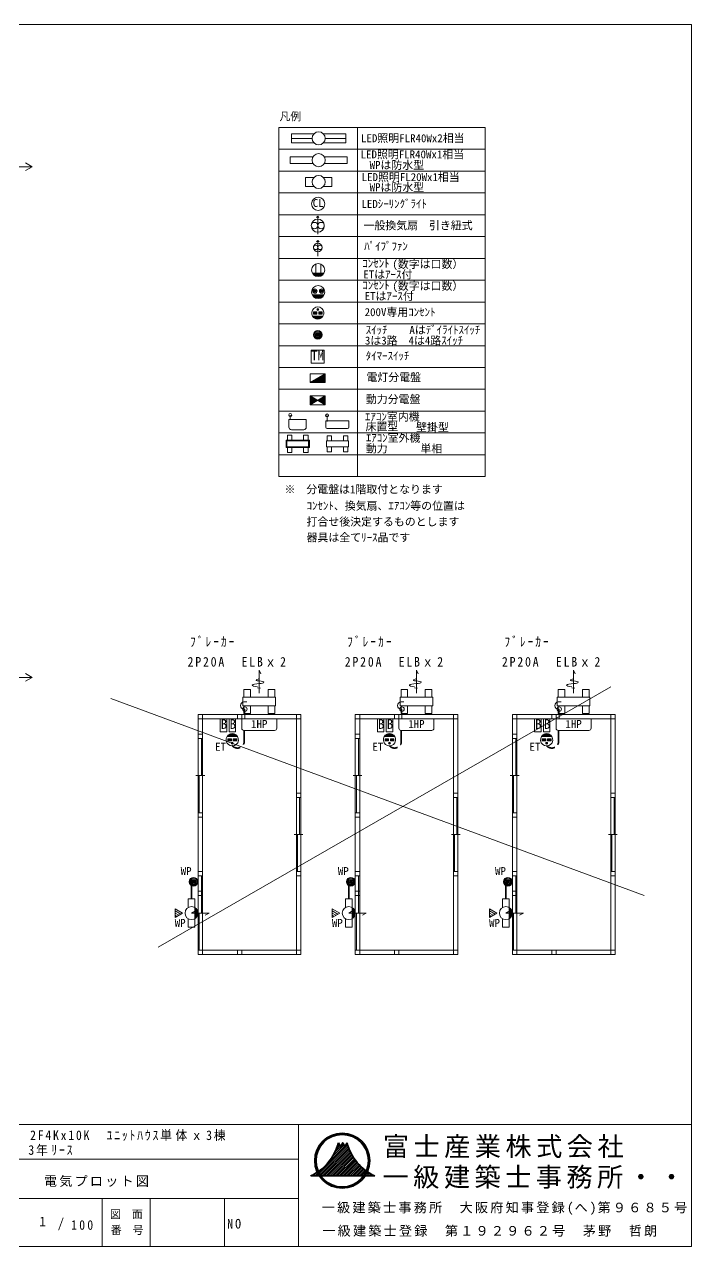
# Model space of a CAD drawing. Units: millimetres at full size, sheet at 1:100. Extents: x -20349 to 20251, y -13940 to 14060.
# Drawn here: x 4972 to 20251, y -13940 to 14060 of the extents above; entities that cross this region are included whole.
import ezdxf
from ezdxf.enums import TextEntityAlignment as Align

# ---------------------------------------------------------------- set-up
doc = ezdxf.new("R2010")
doc.units = ezdxf.units.MM
doc.header["$LTSCALE"] = 100
doc.linetypes.add('DASHED2', pattern=[3, 2, -1])
doc.linetypes.add('DASHED3', pattern=[4, 3, -1])
for name, color, linetype, lineweight in [('0-0', 6, 'Continuous', 35), ('2-0', 7, 'Continuous', 18), ('A-1', 2, 'Continuous', 9), ('A-2', 4, 'Continuous', 9), ('A-3', 3, 'Continuous', 18), ('A-4', 4, 'Continuous', 9), ('A-5', 7, 'Continuous', 18), ('A-6', 4, 'Continuous', 9), ('A-7', 6, 'Continuous', 35), ('F-0', 4, 'Continuous', 9)]:
    doc.layers.add(name, color=color, linetype=linetype, lineweight=lineweight)
doc.styles.add('ＭＳ ゴシック', font='')
doc.styles.get('ＭＳ ゴシック').set_extended_font_data('MS Gothic')

msp = doc.modelspace()

# ---------------------------------------------------------------- linework, layer by layer
at = {"layer": '0-0', "color": 5, "lineweight": 9}
for p, q in [((20251.2, -13940.2), (20251.2, 14059.8)), ((-20348.8, -11140.2), (20251.2, -11140.2)), ((-20348.8, -13940.2), (20251.2, -13940.2))]:
    msp.add_line(p, q, dxfattribs=at)
at = {"layer": '0-0', "color": 3, "lineweight": 18}
for p, q in [((11251.2, -13940.2), (11251.2, -11140.2)), ((-14548.8, -11940.2), (11251.2, -11940.2)), ((-14548.8, -12840.2), (11251.2, -12840.2)), ((6751.2, -12840.2), (6751.2, -13940.2)), ((7851.2, -12840.2), (7851.2, -13940.2)), ((9551.2, -12840.2), (9551.2, -13940.2))]:
    msp.add_line(p, q, dxfattribs=at)
at = {"layer": '0-0'}
for p, q in [((11669.2, -12321.4), (12377.7, -11612.9)), ((11711.6, -12321.4), (12388, -11645.1)), ((11754, -12321.4), (12399, -11676.5)), ((11796.4, -12321.4), (12410.8, -11707.2)), ((11838.8, -12321.4), (12423.3, -11737.1)), ((11925.4, -12022.8), (12308.7, -11639.6)), ((12034.3, -11871.5), (12293.1, -11612.6)), ((12084.3, -11779.1), (12277.6, -11585.8)), ((12117.5, -11703.4), (12198.7, -11622.3)), ((12141.5, -11637), (12183.2, -11595.4)), ((12159.4, -11576.7), (12167.6, -11568.5)), ((12331, -11617.2), (12368.3, -11579.9)), ((11881.2, -12321.4), (12436.4, -11766.4)), ((11923.6, -12321.4), (12450.3, -11794.9)), ((11966, -12321.4), (12464.8, -11822.8)), ((12008.4, -12321.4), (12480, -11850.1)), ((12050.8, -12321.4), (12495.7, -11876.8)), ((12093.2, -12321.4), (12512.1, -11902.9)), ((12135.6, -12321.4), (12529, -11928.3)), ((12178, -12321.4), (12546.6, -11953.2)), ((12220.4, -12321.4), (12564.7, -11977.5)), ((12262.8, -12321.4), (12583.4, -12001.2)), ((12305.2, -12321.4), (12602.7, -12024.4)), ((11542, -12321.4), (11552.8, -12310.5)), ((11584.4, -12321.4), (11645.3, -12260.5)), ((11626.8, -12321.4), (11796.6, -12151.7)), ((12347.6, -12321.4), (12622.6, -12047)), ((12390, -12321.4), (12642.9, -12069)), ((12432.4, -12321.4), (12663.9, -12090.5)), ((12474.8, -12321.4), (12685.4, -12111.4)), ((12517.2, -12321.4), (12707.5, -12131.7)), ((12559.6, -12321.4), (12730.1, -12151.5)), ((12602, -12321.4), (12753.3, -12170.8)), ((12644.4, -12321.4), (12777.1, -12189.5)), ((12686.8, -12321.4), (12801.4, -12207.6)), ((12729.2, -12321.4), (12826.3, -12225.1)), ((12771.6, -12321.4), (12851.8, -12242)), ((12814, -12321.4), (12877.9, -12258.3)), ((12856.4, -12321.4), (12904.6, -12274.1)), ((12898.8, -12321.4), (12931.9, -12289.2)), ((12941.2, -12321.4), (12959.9, -12303.6)), ((11529.2, -12321.4), (12997.2, -12321.4))]:
    msp.add_line(p, q, dxfattribs=at)
at = {"layer": '0-0', "color": 5, "lineweight": 9}
msp.add_lwpolyline([(-20348.8, -13940.2), (-20348.8, 14059.8), (20251.2, 14059.8)], dxfattribs=at)
at = {"layer": '0-0'}
msp.add_lwpolyline([(12163.2, -11561.2), (12213.2, -11647.7), (12263.2, -11561.2), (12313.2, -11647.7), (12363.2, -11561.2)], dxfattribs=at)
for radius in [630, 600]:
    msp.add_circle((12251.2, -11973.2), radius, dxfattribs=at)
for centre, start, end in [((11051.2, -11283.2), 294.494, 345.88301), ((13470.2, -11283.2), 194.12001, 245.50601)]:
    msp.add_arc(centre, 1142, start, end, dxfattribs=at)
at = {"layer": '2-0'}
for p, q in [((8950, -1750), (9050, -1750)), ((8950, -1850), (8950, -1750)), ((8950, -2200), (8950, -1839.9)), ((9850, -1750), (9050, -1750)), ((9050, -1750), (9050, -1850)), ((9050, -2200), (9050, -1839.9)), ((11200, -1750), (9950, -1750)), ((11200, -1850), (11200, -1750)), ((11200, -3550), (11200, -1850)), ((11300, -1850), (11200, -1850)), ((11240.7, -1750), (11243, -1750)), ((11300, -1850), (11300, -3550)), ((12550, -1750), (12650, -1750)), ((12550, -1850), (12550, -1750)), ((12550, -2200), (12550, -1839.9)), ((13450, -1750), (12650, -1750)), ((12650, -1750), (12650, -1850)), ((12650, -2200), (12650, -1839.9)), ((14800, -1750), (13550, -1750)), ((14800, -1850), (14800, -1750)), ((14800, -3550), (14800, -1850)), ((14900, -1850), (14800, -1850)), ((14840.7, -1750), (14843, -1750)), ((14900, -1850), (14900, -3550)), ((16150, -1750), (16250, -1750)), ((16150, -1850), (16150, -1750)), ((16150, -2200), (16150, -1839.9)), ((17050, -1750), (16250, -1750)), ((16250, -1750), (16250, -1850)), ((16250, -2200), (16250, -1839.9)), ((18400, -1750), (17150, -1750)), ((18400, -1850), (18400, -1750)), ((18400, -3550), (18400, -1850)), ((18500, -1850), (18400, -1850)), ((18440.7, -1750), (18443, -1750)), ((18500, -1850), (18500, -3550)), ((9050, -2200), (8950, -2200)), ((8950, -2200), (8950, -2300)), ((9050, -2300), (9050, -2200)), ((12650, -2200), (12550, -2200)), ((12550, -2200), (12550, -2300)), ((12650, -2300), (12650, -2200)), ((16250, -2200), (16150, -2200)), ((16150, -2200), (16150, -2300)), ((16250, -2300), (16250, -2200)), ((8950, -4000), (8950, -2300)), ((8950, -2300), (9050, -2300)), ((9050, -2300), (9050, -4000)), ((12550, -4000), (12550, -2300)), ((12550, -2300), (12650, -2300)), ((12650, -2300), (12650, -4000)), ((16150, -4000), (16150, -2300)), ((16150, -2300), (16250, -2300)), ((16250, -2300), (16250, -4000)), ((11300, -3550), (11200, -3550)), ((11200, -3550), (11200, -3650)), ((14900, -3550), (14800, -3550)), ((14800, -3550), (14800, -3650)), ((18500, -3550), (18400, -3550)), ((18400, -3550), (18400, -3650)), ((11200, -5350), (11200, -3650)), ((11240.7, -3650), (11243, -3650)), ((11300, -3650), (11300, -5350)), ((14800, -5350), (14800, -3650)), ((14840.7, -3650), (14843, -3650)), ((14900, -3650), (14900, -5350)), ((18400, -5350), (18400, -3650)), ((18440.7, -3650), (18443, -3650)), ((18500, -3650), (18500, -5350)), ((8950, -4000), (8950, -4080)), ((8950, -5800), (8950, -4100)), ((9050, -4080), (9050, -4000)), ((9050, -4100), (9050, -5800)), ((12550, -4000), (12550, -4080)), ((12550, -5800), (12550, -4100)), ((12650, -4080), (12650, -4000)), ((12650, -4100), (12650, -5800)), ((16150, -4000), (16150, -4080)), ((16150, -5800), (16150, -4100)), ((16250, -4080), (16250, -4000)), ((16250, -4100), (16250, -5800)), ((9025, -6300), (9025, -5450)), ((11200, -5350), (11200, -5430)), ((11200, -7150), (11200, -5450)), ((11300, -5430), (11300, -5350)), ((11300, -5450), (11300, -7150)), ((12625, -6300), (12625, -5450)), ((14800, -5350), (14800, -5430)), ((14800, -7150), (14800, -5450)), ((14900, -5430), (14900, -5350)), ((14900, -5450), (14900, -7150)), ((16225, -6300), (16225, -5450)), ((18400, -5350), (18400, -5430)), ((18400, -7150), (18400, -5450)), ((18500, -5430), (18500, -5350)), ((18500, -5450), (18500, -7150)), ((8950, -5900), (8950, -5800)), ((9050, -5800), (8950, -5800)), ((8950, -5800), (8950, -5900)), ((9050, -5900), (9050, -5800)), ((12550, -5900), (12550, -5800)), ((12650, -5800), (12550, -5800)), ((12550, -5800), (12550, -5900)), ((12650, -5900), (12650, -5800)), ((16150, -5900), (16150, -5800)), ((16250, -5800), (16150, -5800)), ((16150, -5800), (16150, -5900)), ((16250, -5900), (16250, -5800)), ((9050, -5900), (8950, -5900)), ((12650, -5900), (12550, -5900)), ((16250, -5900), (16150, -5900)), ((8975, -7150), (8975, -6300)), ((12575, -7150), (12575, -6300)), ((16175, -7150), (16175, -6300)), ((9050, -7150), (8950, -7150)), ((8950, -7150), (8950, -7250)), ((8950, -7250), (9050, -7250)), ((9850, -7150), (9050, -7150)), ((9050, -7250), (9050, -7150)), ((9850, -7250), (9050, -7250)), ((11200, -7250), (9950, -7250)), ((11300, -7150), (11200, -7150)), ((11200, -7150), (11200, -7250)), ((11240.7, -7250), (11243, -7250)), ((12650, -7150), (12550, -7150)), ((12550, -7150), (12550, -7250)), ((12550, -7250), (12650, -7250)), ((13450, -7150), (12650, -7150)), ((12650, -7250), (12650, -7150)), ((13450, -7250), (12650, -7250)), ((14800, -7250), (13550, -7250)), ((14900, -7150), (14800, -7150)), ((14800, -7150), (14800, -7250)), ((14840.7, -7250), (14843, -7250)), ((16250, -7150), (16150, -7150)), ((16150, -7150), (16150, -7250)), ((16150, -7250), (16250, -7250)), ((17050, -7150), (16250, -7150)), ((16250, -7250), (16250, -7150)), ((17050, -7250), (16250, -7250)), ((18400, -7250), (17150, -7250)), ((18500, -7150), (18400, -7150)), ((18400, -7150), (18400, -7250)), ((18440.7, -7250), (18443, -7250))]:
    msp.add_line(p, q, dxfattribs=at)
at = {"layer": '2-0', "color": 4, "lineweight": 9}
for p, q in [((9025, -3150), (9025, -2300)), ((12625, -3150), (12625, -2300)), ((16225, -3150), (16225, -2300)), ((8900, -3150), (9100, -3150)), ((8975, -4000), (8975, -3150)), ((12500, -3150), (12700, -3150)), ((12575, -4000), (12575, -3150)), ((16100, -3150), (16300, -3150)), ((16175, -4000), (16175, -3150)), ((11275, -4500), (11275, -3650)), ((14875, -4500), (14875, -3650)), ((18475, -4500), (18475, -3650)), ((11150, -4500), (11350, -4500)), ((11225, -5350), (11225, -4500)), ((14750, -4500), (14950, -4500)), ((14825, -5350), (14825, -4500)), ((18350, -4500), (18550, -4500)), ((18425, -5350), (18425, -4500)), ((8950, -7150), (8950, -5450)), ((9050, -7150), (9050, -5450)), ((12550, -7150), (12550, -5450)), ((12650, -7150), (12650, -5450)), ((16150, -7150), (16150, -5450)), ((16250, -7150), (16250, -5450)), ((8550.1, -6325), (8420.2, -6250)), ((8593.4, -6300), (8420.2, -6400)), ((8506.8, -6350), (8420.2, -6300)), ((8463.5, -6375), (8420.2, -6350)), ((8800, -6300), (8886.6, -6250)), ((8800, -6300), (9200, -6300)), ((9200, -6300), (9113.4, -6350)), ((12150.1, -6325), (12020.2, -6250)), ((12193.4, -6300), (12020.2, -6400)), ((12106.8, -6350), (12020.2, -6300)), ((12063.5, -6375), (12020.2, -6350)), ((12400, -6300), (12486.6, -6250)), ((12400, -6300), (12800, -6300)), ((12800, -6300), (12713.4, -6350)), ((15750.1, -6325), (15620.2, -6250)), ((15793.4, -6300), (15620.2, -6400)), ((15706.8, -6350), (15620.2, -6300)), ((15663.5, -6375), (15620.2, -6350)), ((16000, -6300), (16086.6, -6250)), ((16000, -6300), (16400, -6300)), ((16400, -6300), (16313.4, -6350))]:
    msp.add_line(p, q, dxfattribs=at)
at = {"layer": '2-0'}
for points in [[(9850, -1850), (9050, -1850), (8950, -1850)], [(11200, -1850), (9950, -1850), (9850, -1850), (9850, -1750), (9950, -1750), (9950, -1850)], [(11200, -1750), (11300, -1750), (11300, -1850)], [(13450, -1850), (12650, -1850), (12550, -1850)], [(14800, -1850), (13550, -1850), (13450, -1850), (13450, -1750), (13550, -1750), (13550, -1850)], [(14800, -1750), (14900, -1750), (14900, -1850)], [(17050, -1850), (16250, -1850), (16150, -1850)], [(18400, -1850), (17150, -1850), (17050, -1850), (17050, -1750), (17150, -1750), (17150, -1850)], [(18400, -1750), (18500, -1750), (18500, -1850)], [(11200, -3650), (11300, -3650), (11300, -3550)], [(14800, -3650), (14900, -3650), (14900, -3550)], [(18400, -3650), (18500, -3650), (18500, -3550)], [(11200, -7150), (9950, -7150), (9850, -7150), (9850, -7250), (9950, -7250), (9950, -7150)], [(11200, -7250), (11300, -7250), (11300, -7150)], [(14800, -7150), (13550, -7150), (13450, -7150), (13450, -7250), (13550, -7250), (13550, -7150)], [(14800, -7250), (14900, -7250), (14900, -7150)], [(18400, -7150), (17150, -7150), (17050, -7150), (17050, -7250), (17150, -7250), (17150, -7150)], [(18400, -7250), (18500, -7250), (18500, -7150)]]:
    msp.add_lwpolyline(points, dxfattribs=at)
for points in [[(11300, -1850), (11200, -1850), (11200, -1750), (11300, -1750)], [(11200, -1850), (11200, -1750), (11300, -1750), (11300, -1850)], [(14900, -1850), (14800, -1850), (14800, -1750), (14900, -1750)], [(14800, -1850), (14800, -1750), (14900, -1750), (14900, -1850)], [(18500, -1850), (18400, -1850), (18400, -1750), (18500, -1750)], [(18400, -1850), (18400, -1750), (18500, -1750), (18500, -1850)], [(9050, -4100), (9050, -4000), (8950, -4000), (8950, -4100)], [(12650, -4100), (12650, -4000), (12550, -4000), (12550, -4100)], [(16250, -4100), (16250, -4000), (16150, -4000), (16150, -4100)], [(8950, -5450), (9050, -5450), (9050, -5350), (8950, -5350)], [(11300, -5450), (11300, -5350), (11200, -5350), (11200, -5450)], [(12550, -5450), (12650, -5450), (12650, -5350), (12550, -5350)], [(14900, -5450), (14900, -5350), (14800, -5350), (14800, -5450)], [(16150, -5450), (16250, -5450), (16250, -5350), (16150, -5350)], [(18500, -5450), (18500, -5350), (18400, -5350), (18400, -5450)], [(9050, -7250), (9050, -7150), (8950, -7150), (8950, -7250)], [(11300, -7150), (11200, -7150), (11200, -7250), (11300, -7250)], [(11200, -7150), (11200, -7250), (11300, -7250), (11300, -7150)], [(12650, -7250), (12650, -7150), (12550, -7150), (12550, -7250)], [(14900, -7150), (14800, -7150), (14800, -7250), (14900, -7250)], [(14800, -7150), (14800, -7250), (14900, -7250), (14900, -7150)], [(16250, -7250), (16250, -7150), (16150, -7150), (16150, -7250)], [(18500, -7150), (18400, -7150), (18400, -7250), (18500, -7250)], [(18400, -7150), (18400, -7250), (18500, -7250), (18500, -7150)]]:
    msp.add_lwpolyline(points, close=True, dxfattribs=at)
at = {"layer": '2-0', "color": 4, "lineweight": 9}
for points in [[(8593.4, -6300), (8420.2, -6200), (8420.2, -6400)], [(12193.4, -6300), (12020.2, -6200), (12020.2, -6400)], [(15793.4, -6300), (15620.2, -6200), (15620.2, -6400)]]:
    msp.add_lwpolyline(points, dxfattribs=at)
at = {"layer": 'A-1'}
for p, q in [((8724.6, -6171.1), (8724.6, -5975.3)), ((8874.6, -5975.3), (8724.6, -5975.3)), ((8874.6, -6171.1), (8874.6, -5975.3)), ((12324.6, -6171.1), (12324.6, -5975.3)), ((12474.6, -5975.3), (12324.6, -5975.3)), ((12474.6, -6171.1), (12474.6, -5975.3)), ((15924.6, -6171.1), (15924.6, -5975.3)), ((16074.6, -5975.3), (15924.6, -5975.3)), ((16074.6, -6171.1), (16074.6, -5975.3)), ((8724.6, -6429.1), (8724.6, -6625.3)), ((8874.6, -6429.1), (8874.6, -6625.3)), ((12324.6, -6429.1), (12324.6, -6625.3)), ((12474.6, -6429.1), (12474.6, -6625.3)), ((15924.6, -6429.1), (15924.6, -6625.3)), ((16074.6, -6429.1), (16074.6, -6625.3)), ((8874.6, -6625.3), (8724.6, -6625.3)), ((12474.6, -6625.3), (12324.6, -6625.3)), ((16074.6, -6625.3), (15924.6, -6625.3))]:
    msp.add_line(p, q, dxfattribs=at)
at = {"layer": 'A-1', "color": 7, "lineweight": 18}
for p, q in [((8874.6, -6171.1), (8874.6, -6198.4)), ((8874.6, -6198.4), (8874.6, -6429.1)), ((12474.6, -6171.1), (12474.6, -6198.4)), ((12474.6, -6198.4), (12474.6, -6429.1)), ((16074.6, -6171.1), (16074.6, -6198.4)), ((16074.6, -6198.4), (16074.6, -6429.1))]:
    msp.add_line(p, q, dxfattribs=at)
at = {"layer": 'A-1', "color": 4}
for p, q in [((8879.6, -6173.4), (8879.6, -6427.1)), ((8889.6, -6180.3), (8889.6, -6420.3)), ((8899.6, -6188.4), (8899.6, -6412.1)), ((8909.6, -6198.3), (8909.6, -6402.2)), ((8919.6, -6210.3), (8919.6, -6390.3)), ((8929.6, -6225.4), (8929.6, -6375.1)), ((8939.6, -6246.4), (8939.6, -6354.1)), ((12479.6, -6173.4), (12479.6, -6427.1)), ((12489.6, -6180.3), (12489.6, -6420.3)), ((12499.6, -6188.4), (12499.6, -6412.1)), ((12509.6, -6198.3), (12509.6, -6402.2)), ((12519.6, -6210.3), (12519.6, -6390.3)), ((12529.6, -6225.4), (12529.6, -6375.1)), ((12539.6, -6246.4), (12539.6, -6354.1)), ((16079.6, -6173.4), (16079.6, -6427.1)), ((16089.6, -6180.3), (16089.6, -6420.3)), ((16099.6, -6188.4), (16099.6, -6412.1)), ((16109.6, -6198.3), (16109.6, -6402.2)), ((16119.6, -6210.3), (16119.6, -6390.3)), ((16129.6, -6225.4), (16129.6, -6375.1)), ((16139.6, -6246.4), (16139.6, -6354.1))]:
    msp.add_line(p, q, dxfattribs=at)
at = {"layer": 'A-1'}
for centre in [(8799.6, -6300.3), (12399.6, -6300.3), (15999.6, -6300.3)]:
    msp.add_arc(centre, 150, 44.99997, 44.99982, dxfattribs=at)
at = {"layer": 'A-2'}
for p, q in [((4397.9, 10800), (5150, 10800)), ((5150, 10800), (4993.6, 10890.3)), ((5150, 10800), (4997.5, 10712)), ((5150, -900), (4993.6, -809.7)), ((4397.9, -900), (5150, -900)), ((5150, -900), (4997.5, -988))]:
    msp.add_line(p, q, dxfattribs=at)
at = {"layer": 'A-3'}
for p, q in [((10324.1, -942.6), (10323.8, -942.6)), ((13924.1, -942.6), (13923.8, -942.6)), ((17524.1, -942.6), (17523.8, -942.6)), ((9975, -1552.9), (9975, -1352.9)), ((9996.7, -1352.9), (9996.7, -1177.9)), ((10703.3, -1352.9), (10703.3, -1177.9)), ((13575, -1552.9), (13575, -1352.9)), ((13596.7, -1352.9), (13596.7, -1177.9)), ((14303.3, -1352.9), (14303.3, -1177.9)), ((17175, -1552.9), (17175, -1352.9)), ((17196.7, -1352.9), (17196.7, -1177.9)), ((17903.3, -1352.9), (17903.3, -1177.9)), ((10725, -1552.9), (9975, -1552.9)), ((9996.7, -1727.9), (9996.7, -1552.9)), ((9998.4, -1463.7), (10064.7, -1463.7)), ((10019.2, -1627.3), (9998.4, -1627.3)), ((10019.2, -1850), (10019.2, -1627.3)), ((10703.3, -1727.9), (10703.3, -1552.9)), ((14325, -1552.9), (13575, -1552.9)), ((13596.7, -1727.9), (13596.7, -1552.9)), ((13598.4, -1463.7), (13664.7, -1463.7)), ((13619.2, -1627.3), (13598.4, -1627.3)), ((13619.2, -1850), (13619.2, -1627.3)), ((14303.3, -1727.9), (14303.3, -1552.9)), ((17925, -1552.9), (17175, -1552.9)), ((17196.7, -1727.9), (17196.7, -1552.9)), ((17198.4, -1463.7), (17264.7, -1463.7)), ((17219.2, -1627.3), (17198.4, -1627.3)), ((17219.2, -1850), (17219.2, -1627.3)), ((17903.3, -1727.9), (17903.3, -1552.9)), ((10750, -2069), (10750, -1850)), ((14350, -2069), (14350, -1850)), ((17950, -2069), (17950, -1850)), ((10700, -2114.9), (10000, -2114.9)), ((14300, -2114.9), (13600, -2114.9)), ((17900, -2114.9), (17200, -2114.9))]:
    msp.add_line(p, q, dxfattribs=at)
at = {"layer": 'A-3', "color": 4, "lineweight": 9}
for p, q in [((10306, -1142.5), (10377.8, -1149)), ((13906, -1142.5), (13977.8, -1149)), ((17506, -1142.5), (17577.8, -1149))]:
    msp.add_line(p, q, dxfattribs=at)
for points in [[(10350, -1259.8), (10350, -735.3), (10385.9, -822)], [(13950, -1259.8), (13950, -735.3), (13985.9, -822)], [(17550, -1259.8), (17550, -735.3), (17585.9, -822)]]:
    msp.add_lwpolyline(points, dxfattribs=at)
at = {"layer": 'A-3'}
for points in [[(9975, -1352.9), (10725, -1352.9), (10725, -1552.9)], [(9996.7, -1177.9), (10146.7, -1177.9), (10146.7, -1352.9)], [(10703.3, -1177.9), (10553.3, -1177.9), (10553.3, -1352.9)], [(13575, -1352.9), (14325, -1352.9), (14325, -1552.9)], [(13596.7, -1177.9), (13746.7, -1177.9), (13746.7, -1352.9)], [(14303.3, -1177.9), (14153.3, -1177.9), (14153.3, -1352.9)], [(17175, -1352.9), (17925, -1352.9), (17925, -1552.9)], [(17196.7, -1177.9), (17346.7, -1177.9), (17346.7, -1352.9)], [(17903.3, -1177.9), (17753.3, -1177.9), (17753.3, -1352.9)], [(10146.7, -1552.9), (10146.7, -1727.9), (9996.7, -1727.9)], [(10553.3, -1552.9), (10553.3, -1727.9), (10703.3, -1727.9)], [(13746.7, -1552.9), (13746.7, -1727.9), (13596.7, -1727.9)], [(14153.3, -1552.9), (14153.3, -1727.9), (14303.3, -1727.9)], [(17346.7, -1552.9), (17346.7, -1727.9), (17196.7, -1727.9)], [(17753.3, -1552.9), (17753.3, -1727.9), (17903.3, -1727.9)], [(9950, -2070.8), (9950, -1850), (10750, -1850)], [(13550, -2070.8), (13550, -1850), (14350, -1850)], [(17150, -2070.8), (17150, -1850), (17950, -1850)]]:
    msp.add_lwpolyline(points, dxfattribs=at)
for centre in [(10019.2, -1627.3), (13619.2, -1627.3), (17219.2, -1627.3)]:
    msp.add_circle(centre, 50, dxfattribs=at)
at = {"layer": 'A-3', "color": 4, "lineweight": 9}
for centre in [(10320, -912.9), (13920, -912.9), (17520, -912.9)]:
    msp.add_arc(centre, 30, 277.8667, 0, dxfattribs=at)
at = {"layer": 'A-3'}
for centre, radius, start, end in [((9998.4, -1543.7), 80, 90, 180), ((9998.4, -1547.3), 80, 180, 270), ((13598.4, -1543.7), 80, 90, 180), ((13598.4, -1547.3), 80, 180, 270), ((17198.4, -1543.7), 80, 90, 180), ((17198.4, -1547.3), 80, 180, 270), ((10000, -2064.9), 50, 180, 270), ((10700, -2064.9), 50, 270, 0), ((13600, -2064.9), 50, 180, 270), ((14300, -2064.9), 50, 270, 0), ((17200, -2064.9), 50, 180, 270), ((17900, -2064.9), 50, 270, 0)]:
    msp.add_arc(centre, radius, start, end, dxfattribs=at)
at = {"layer": 'A-3', "color": 4, "lineweight": 9}
for centre, major_axis, ratio, start_param, end_param in [((10350, -1080.6), (-161.2, 0), 0.238, 4.712389, 7.5774012), ((10350, -961.6), (-71.1, 0), 0.2865, 5.084929, 7.8539816), ((10350, -1012.1), (107.4, 0), 0.2809, 4.712389, 7.8539816), ((13950, -1080.6), (-161.2, 0), 0.238, 4.712389, 7.5774012), ((13950, -961.6), (-71.1, 0), 0.2865, 5.084929, 7.8539816), ((13950, -1012.1), (107.4, 0), 0.2809, 4.712389, 7.8539816), ((17550, -1080.6), (-161.2, 0), 0.238, 4.712389, 7.5774012), ((17550, -961.6), (-71.1, 0), 0.2865, 5.084929, 7.8539816), ((17550, -1012.1), (107.4, 0), 0.2809, 4.712389, 7.8539816)]:
    msp.add_ellipse(centre, major_axis=major_axis, ratio=ratio, start_param=start_param, end_param=end_param, dxfattribs=at)
at = {"layer": 'A-4'}
for p, q in [((9628.9, -2234.4), (9836.6, -2234.4)), ((9636.8, -2226.4), (9828.8, -2226.4)), ((9646, -2218.4), (9819.5, -2218.4)), ((9657.3, -2210.4), (9808.3, -2210.4)), ((9671.5, -2202.4), (9794.1, -2202.4)), ((9691.9, -2194.4), (9773.7, -2194.4)), ((13228.9, -2234.4), (13436.6, -2234.4)), ((13236.8, -2226.4), (13428.8, -2226.4)), ((13246, -2218.4), (13419.5, -2218.4)), ((13257.3, -2210.4), (13408.3, -2210.4)), ((13271.5, -2202.4), (13394.1, -2202.4)), ((13291.9, -2194.4), (13373.7, -2194.4)), ((16828.9, -2234.4), (17036.6, -2234.4)), ((16836.8, -2226.4), (17028.8, -2226.4)), ((16846, -2218.4), (17019.5, -2218.4)), ((16857.3, -2210.4), (17008.3, -2210.4)), ((16871.5, -2202.4), (16994.1, -2202.4)), ((16891.9, -2194.4), (16973.7, -2194.4)), ((9616.5, -2250.4), (9849.1, -2250.4)), ((9622.2, -2242.4), (9843.4, -2242.4)), ((13216.5, -2250.4), (13449.1, -2250.4)), ((13222.2, -2242.4), (13443.4, -2242.4)), ((16816.5, -2250.4), (17049.1, -2250.4)), ((16822.2, -2242.4), (17043.4, -2242.4))]:
    msp.add_line(p, q, dxfattribs=at)
at = {"layer": 'A-4', "color": 6, "linetype": 'DASHED3', "lineweight": 35}
for p, q in [((10003, -2395.9), (10003, -2118.6)), ((13603, -2395.9), (13603, -2118.6)), ((17203, -2395.9), (17203, -2118.6))]:
    msp.add_line(p, q, dxfattribs=at)
at = {"layer": 'A-4', "color": 7, "lineweight": 18}
for p, q in [((9614, -2254.2), (9851.6, -2254.2)), ((13214, -2254.2), (13451.6, -2254.2)), ((16814, -2254.2), (17051.6, -2254.2))]:
    msp.add_line(p, q, dxfattribs=at)
at = {"layer": 'A-4', "color": 2}
for points in [[(9632, -2304.3), (9712, -2304.3), (9712, -2352.3), (9632, -2352.3)], [(9645.4, -2312.3), (9698.7, -2312.3), (9698.7, -2344.3), (9645.4, -2344.3)], [(9658.7, -2320.3), (9685.4, -2320.3), (9685.4, -2336.3), (9658.7, -2336.3)], [(9753.6, -2304.3), (9832.8, -2304.3), (9832.8, -2352.3), (9753.6, -2352.3)], [(9766.8, -2312.3), (9819.6, -2312.3), (9819.6, -2344.3), (9766.8, -2344.3)], [(9780, -2320.3), (9806.4, -2320.3), (9806.4, -2336.3), (9780, -2336.3)], [(13232, -2304.3), (13312, -2304.3), (13312, -2352.3), (13232, -2352.3)], [(13245.4, -2312.3), (13298.7, -2312.3), (13298.7, -2344.3), (13245.4, -2344.3)], [(13258.7, -2320.3), (13285.4, -2320.3), (13285.4, -2336.3), (13258.7, -2336.3)], [(13353.6, -2304.3), (13432.8, -2304.3), (13432.8, -2352.3), (13353.6, -2352.3)], [(13366.8, -2312.3), (13419.6, -2312.3), (13419.6, -2344.3), (13366.8, -2344.3)], [(13380, -2320.3), (13406.4, -2320.3), (13406.4, -2336.3), (13380, -2336.3)], [(16832, -2304.3), (16912, -2304.3), (16912, -2352.3), (16832, -2352.3)], [(16845.4, -2312.3), (16898.7, -2312.3), (16898.7, -2344.3), (16845.4, -2344.3)], [(16858.7, -2320.3), (16885.4, -2320.3), (16885.4, -2336.3), (16858.7, -2336.3)], [(16953.6, -2304.3), (17032.8, -2304.3), (17032.8, -2352.3), (16953.6, -2352.3)], [(16966.8, -2312.3), (17019.6, -2312.3), (17019.6, -2344.3), (16966.8, -2344.3)], [(16980, -2320.3), (17006.4, -2320.3), (17006.4, -2336.3), (16980, -2336.3)]]:
    msp.add_lwpolyline(points, close=True, dxfattribs=at)
for centre, radius in [((9732.9, -2406.8), 21.8), ((9732.9, -2406.8), 10.9), ((13332.9, -2406.8), 21.8), ((13332.9, -2406.8), 10.9), ((16932.9, -2406.8), 21.8), ((16932.9, -2406.8), 10.9)]:
    msp.add_circle(centre, radius, dxfattribs=at)
for centre, start, end in [((9732.8, -2328.3), 31.94655, 148.05345), ((13332.8, -2328.3), 31.94655, 148.05345), ((16932.8, -2328.3), 31.94655, 148.05345), ((9732.8, -2328.3), 148.05345, 31.9464), ((13332.8, -2328.3), 148.05345, 31.9464), ((16932.8, -2328.3), 148.05345, 31.9464)]:
    msp.add_arc(centre, 140, start, end, dxfattribs=at)
at = {"layer": 'A-4', "color": 6, "linetype": 'DASHED2', "lineweight": 35}
for centre in [(9849.1, -2361.7), (13449.1, -2361.7), (17049.1, -2361.7)]:
    msp.add_arc(centre, 157.7, 222.51878, 347.45892, dxfattribs=at)
at = {"layer": 'A-5'}
for centre, radius in [((8845.3, -5582), 100), ((8845.3, -5582), 90), ((8845.3, -5582), 80), ((8845.3, -5582), 60), ((8845.3, -5582), 40), ((8845.3, -5582), 20), ((8845.3, -5582), 6.66), ((12445.3, -5582), 100), ((12445.3, -5582), 90), ((12445.3, -5582), 80), ((12445.3, -5582), 60), ((12445.3, -5582), 40), ((12445.3, -5582), 20), ((12445.3, -5582), 6.66), ((16045.3, -5582), 100), ((16045.3, -5582), 90), ((16045.3, -5582), 80), ((16045.3, -5582), 60), ((16045.3, -5582), 40), ((16045.3, -5582), 20), ((16045.3, -5582), 6.66)]:
    msp.add_circle(centre, radius, dxfattribs=at)
at = {"layer": 'A-6', "color": 2}
for p, q in [((9455.7, -1849), (9455.7, -2149)), ((9658.1, -1849), (9658.1, -2149)), ((13055.7, -1849), (13055.7, -2149)), ((13258.1, -1849), (13258.1, -2149)), ((16655.7, -1849), (16655.7, -2149)), ((16858.1, -1849), (16858.1, -2149))]:
    msp.add_line(p, q, dxfattribs=at)
for points in [[(9455.7, -2149), (9605.7, -2149), (9605.7, -1849), (9455.7, -1849)], [(9658.1, -2149), (9808.1, -2149), (9808.1, -1849), (9658.1, -1849)], [(13055.7, -2149), (13205.7, -2149), (13205.7, -1849), (13055.7, -1849)], [(13258.1, -2149), (13408.1, -2149), (13408.1, -1849), (13258.1, -1849)], [(16655.7, -2149), (16805.7, -2149), (16805.7, -1849), (16655.7, -1849)], [(16858.1, -2149), (17008.1, -2149), (17008.1, -1849), (16858.1, -1849)]]:
    msp.add_lwpolyline(points, dxfattribs=at)
at = {"layer": 'A-7', "color": 7, "lineweight": 18}
for p, q in [((8034.1, -7079.3), (18406.1, -1119.5)), ((6947.6, -1382.9), (19163.4, -5893.9))]:
    msp.add_line(p, q, dxfattribs=at)
at = {"layer": 'A-7'}
for p, q in [((8799.6, -5975.3), (8799.6, -5672.9)), ((12399.6, -5975.3), (12399.6, -5672.9)), ((15999.6, -5975.3), (15999.6, -5672.9))]:
    msp.add_line(p, q, dxfattribs=at)
at = {"layer": 'F-0', "color": 3, "lineweight": 18}
for p, q in [((10800, 11700), (10800, 6700)), ((15525, 11700), (10800, 11700)), ((12600, 11700), (12600, 6700)), ((15525, 11700), (15525, 6700)), ((15525, 11200), (10800, 11200)), ((15525, 10700), (10800, 10700)), ((15525, 10200), (10800, 10200)), ((15300, 9700), (10800, 9700)), ((15525, 9700), (10800, 9700)), ((15525, 9200), (10800, 9200)), ((15300, 8700), (10800, 8700)), ((15525, 8700), (10800, 8700)), ((10800, 8700), (10800, 3700)), ((15525, 8200), (10800, 8200)), ((15525, 7700), (10800, 7700)), ((15525, 7200), (10800, 7200)), ((15525, 6700), (10800, 6700)), ((12600, 6700), (12600, 3700)), ((15525, 6700), (15525, 3700)), ((15525, 6200), (10800, 6200)), ((15525, 5700), (10800, 5700)), ((15525, 5200), (10800, 5200)), ((11060.3, 5111.1), (11060.3, 5008)), ((11904.1, 4962), (11904.1, 5102.8)), ((11427.5, 5008), (11027.5, 5008)), ((11027.5, 4834.7), (11027.5, 5008)), ((11087.5, 4774.7), (11367.5, 4774.7)), ((11427.5, 4834.7), (11427.5, 5008)), ((12371, 4799.8), (11904.3, 4799.8)), ((12404.3, 4830.4), (12404.3, 4976.4)), ((15300, 4700), (10800, 4700)), ((15525, 4700), (10800, 4700)), ((10964.5, 4534.1), (11095.7, 4534.1)), ((10995.7, 4650.7), (10995.7, 4534.1)), ((11095.7, 4534.1), (11497.9, 4534.1)), ((11366.7, 4534.1), (11366.7, 4650.7)), ((11366.7, 4650.7), (11466.7, 4650.7)), ((11466.7, 4650.7), (11466.7, 4534.1)), ((11906.6, 4634.1), (11906.6, 4517.4)), ((12277.7, 4517.4), (12277.7, 4634.1)), ((12277.7, 4634.1), (12377.7, 4634.1)), ((12377.7, 4634.1), (12377.7, 4517.4)), ((15525, 4200), (10800, 4200)), ((10995.7, 4367.4), (10995.7, 4250.7)), ((11466.7, 4367.4), (11466.7, 4250.7)), ((11906.6, 4384.1), (11906.6, 4267.4)), ((12377.7, 4384.1), (12377.7, 4267.4)), ((12489.4, 3700), (10800, 3700)), ((15300, 3700), (10800, 3700)), ((15525, 3700), (12489.4, 3700))]:
    msp.add_line(p, q, dxfattribs=at)
at = {"layer": 'F-0', "color": 2}
for p, q in [((11085, 11550), (11085, 11350)), ((11598.2, 11550), (11085, 11550)), ((12335, 11550), (11821.8, 11550)), ((12335, 11350), (12335, 11550)), ((11085, 11350), (11598.2, 11350)), ((11821.8, 11350), (12335, 11350)), ((11060, 10875), (11060, 11025)), ((11060, 11025), (11392.2, 11025)), ((11392.2, 11025), (11580.1, 11025)), ((11839.9, 11025), (11868.6, 11025)), ((11868.6, 11025), (12360, 11025)), ((12360, 11025), (12360, 10875)), ((11580.1, 10875), (11060, 10875)), ((12360, 10875), (11839.9, 10875)), ((11410, 10550), (11598.2, 10550)), ((11410, 10550), (11410, 10350)), ((11821.8, 10550), (12010, 10550)), ((12010, 10550), (12010, 10350)), ((11598.2, 10350), (11410, 10350)), ((12010, 10350), (11821.8, 10350)), ((11516.8, 5855.4), (11516.8, 6055.4)), ((11516.8, 6055.4), (11863.2, 6055.4)), ((11863.2, 6055.4), (11863.2, 5855.4)), ((11516.8, 5855.4), (11863.2, 5855.4)), ((11513.6, 5347.7), (11513.6, 5547.7)), ((11513.6, 5547.7), (11860, 5547.7)), ((11860, 5347.7), (11513.6, 5347.7)), ((11860, 5547.7), (11860, 5347.7))]:
    msp.add_line(p, q, dxfattribs=at)
at = {"layer": 'F-0', "color": 7, "lineweight": 18}
for p, q in [((11085, 11450), (11560, 11450)), ((12335, 11450), (11860, 11450)), ((11690.3, 9664.3), (11660.8, 9634.8)), ((11690.3, 9664.3), (11716, 9638.7)), ((11690.3, 9251.4), (11690.3, 9664.3)), ((11690, 9110), (11718.3, 9081.7)), ((11690, 8950), (11690, 8749.4)), ((11690, 8930), (11690, 8929.2)), ((11642.7, 8570.9), (11642.7, 8364.6)), ((11756.6, 8570.9), (11756.6, 8364.6)), ((11565.8, 8364.6), (11833.6, 8364.6)), ((11561.6, 7868.4), (11836.5, 7868.4)), ((11571.1, 7375), (11808.7, 7375)), ((11516.8, 5855.4), (11863.2, 6055.4)), ((11513.6, 5547.7), (11860, 5347.7)), ((11513.6, 5347.7), (11666.3, 5435.8)), ((11666.3, 5435.8), (11860, 5547.7))]:
    msp.add_line(p, q, dxfattribs=at)
at = {"layer": 'F-0'}
for p, q in [((11568.3, 8359.8), (11831.1, 8359.8)), ((11574.3, 8349.8), (11825, 8349.8)), ((11581.5, 8339.8), (11817.9, 8339.8)), ((11590, 8329.8), (11809.3, 8329.8)), ((11600.3, 8319.8), (11799.1, 8319.8)), ((11612.9, 8309.8), (11786.4, 8309.8)), ((11629.1, 8299.8), (11770.3, 8299.8)), ((11652.4, 8289.8), (11747, 8289.8)), ((11563.8, 7863.6), (11834.3, 7863.6)), ((11569.1, 7853.6), (11829, 7853.6)), ((11575.4, 7843.6), (11822.7, 7843.6)), ((11582.9, 7833.6), (11815.2, 7833.6)), ((11590.2, 7823.6), (11806.3, 7823.6)), ((11602.6, 7813.6), (11795.5, 7813.6)), ((11615.9, 7803.6), (11782.1, 7803.6)), ((11633.4, 7793.6), (11764.7, 7793.6)), ((11573.6, 7371.2), (11806.3, 7371.2)), ((11579.4, 7363.2), (11800.5, 7363.2)), ((11586.1, 7355.2), (11793.8, 7355.2)), ((11593.9, 7347.2), (11786, 7347.2)), ((11603.2, 7339.2), (11776.7, 7339.2)), ((11614.4, 7331.2), (11765.5, 7331.2)), ((11628.7, 7323.2), (11751.2, 7323.2)), ((11649, 7315.2), (11730.9, 7315.2)), ((11568.8, 5885.4), (11863.2, 5885.4)), ((11586.1, 5895.4), (11863.2, 5895.4)), ((11603.4, 5905.4), (11863.2, 5905.4)), ((11620.7, 5915.4), (11863.2, 5915.4)), ((11638, 5925.4), (11863.2, 5925.4)), ((11655.4, 5935.4), (11863.2, 5935.4)), ((11672.7, 5945.4), (11863.2, 5945.4)), ((11690, 5955.4), (11863.2, 5955.4)), ((11707.3, 5965.4), (11863.2, 5965.4)), ((11724.6, 5975.4), (11863.2, 5975.4)), ((11742, 5985.4), (11863.2, 5985.4)), ((11759.3, 5995.4), (11863.2, 5995.4)), ((11776.6, 6005.4), (11863.2, 6005.4)), ((11793.9, 6015.4), (11863.2, 6015.4)), ((11811.2, 6025.4), (11863.2, 6025.4)), ((11828.6, 6035.4), (11863.2, 6035.4)), ((11845.9, 6045.4), (11863.2, 6045.4)), ((11534.1, 5865.4), (11863.2, 5865.4)), ((11551.4, 5875.4), (11863.2, 5875.4)), ((11530.9, 5537.7), (11513.6, 5537.7)), ((11548.2, 5527.7), (11513.6, 5527.7)), ((11565.5, 5517.7), (11513.6, 5517.7)), ((11582.9, 5507.7), (11513.6, 5507.7)), ((11600.2, 5497.7), (11513.6, 5497.7)), ((11617.5, 5487.7), (11513.6, 5487.7)), ((11634.8, 5477.7), (11513.6, 5477.7)), ((11652.1, 5467.7), (11513.6, 5467.7)), ((11669.5, 5457.7), (11513.6, 5457.7)), ((11686.8, 5447.7), (11513.6, 5447.7)), ((11669.5, 5437.7), (11513.6, 5437.7)), ((11652.1, 5427.7), (11513.6, 5427.7)), ((11634.8, 5417.7), (11513.6, 5417.7)), ((11617.5, 5407.7), (11513.6, 5407.7)), ((11600.2, 5397.7), (11513.6, 5397.7)), ((11582.9, 5387.7), (11513.6, 5387.7)), ((11565.5, 5377.7), (11513.6, 5377.7)), ((11548.2, 5367.7), (11513.6, 5367.7)), ((11530.9, 5357.7), (11513.6, 5357.7)), ((11686.8, 5447.7), (11860, 5447.7)), ((11704.1, 5457.7), (11860, 5457.7)), ((11704.1, 5437.7), (11860, 5437.7)), ((11721.4, 5467.7), (11860, 5467.7)), ((11721.4, 5427.7), (11860, 5427.7)), ((11738.7, 5477.7), (11860, 5477.7)), ((11738.8, 5417.7), (11860, 5417.7)), ((11756.1, 5487.7), (11860, 5487.7)), ((11756.1, 5407.7), (11860, 5407.7)), ((11773.4, 5497.7), (11860, 5497.7)), ((11773.4, 5397.7), (11860, 5397.7)), ((11790.7, 5507.7), (11860, 5507.7)), ((11790.7, 5387.7), (11860, 5387.7)), ((11808, 5517.7), (11860, 5517.7)), ((11808, 5377.7), (11860, 5377.7)), ((11825.4, 5527.7), (11860, 5527.7)), ((11825.4, 5367.7), (11860, 5367.7)), ((11842.7, 5537.7), (11860, 5537.7)), ((11842.7, 5357.7), (11860, 5357.7)), ((11863, 5347.7), (11863.1, 5347.7))]:
    msp.add_line(p, q, dxfattribs=at)
at = {"layer": 'F-0', "color": 7, "lineweight": 18}
msp.add_lwpolyline([(11690, 8950), (11690, 9110), (11661.7, 9081.7)], dxfattribs=at)
at = {"layer": 'F-0', "color": 2}
for points in [[(11589.2, 7425.1), (11669.2, 7425.1), (11669.2, 7473.1), (11589.2, 7473.1)], [(11602.5, 7433.1), (11655.8, 7433.1), (11655.8, 7465.1), (11602.5, 7465.1)], [(11615.8, 7441.1), (11642.5, 7441.1), (11642.5, 7457.1), (11615.8, 7457.1)], [(11710.7, 7425.1), (11789.9, 7425.1), (11789.9, 7473.1), (11710.7, 7473.1)], [(11723.9, 7433.1), (11776.7, 7433.1), (11776.7, 7465.1), (11723.9, 7465.1)], [(11737.1, 7441.1), (11763.5, 7441.1), (11763.5, 7457.1), (11737.1, 7457.1)], [(11536.4, 6297.3), (11836.4, 6297.3), (11836.4, 6597.3), (11536.4, 6597.3)]]:
    msp.add_lwpolyline(points, close=True, dxfattribs=at)
at = {"layer": 'F-0', "color": 3, "lineweight": 18}
for points in [[(11871, 4829.2), (11871, 4976.4), (12404.3, 4976.4)], [(11497.9, 4534.1), (11497.9, 4367.4), (10964.5, 4367.4), (10964.5, 4534.1)], [(11481.2, 4517.4), (11481.2, 4384.1), (10981.2, 4384.1), (10981.2, 4517.4)], [(10981.2, 4517.4), (11098.5, 4517.4), (11481.2, 4517.4)], [(11095.7, 4534.1), (11095.7, 4650.7), (10995.7, 4650.7)], [(12392.1, 4517.4), (12392.1, 4384.1), (11892.1, 4384.1)], [(11892.1, 4384.1), (11892.1, 4517.4), (12392.1, 4517.4)], [(12006.6, 4517.4), (12006.6, 4634.1), (11906.6, 4634.1)], [(10995.7, 4250.7), (11095.7, 4250.7), (11095.7, 4367.4)], [(11466.7, 4250.7), (11366.7, 4250.7), (11366.7, 4367.4)], [(11906.6, 4267.4), (12006.6, 4267.4), (12006.6, 4384.1)], [(12377.7, 4267.4), (12277.7, 4267.4), (12277.7, 4384.1)]]:
    msp.add_lwpolyline(points, dxfattribs=at)
at = {"layer": 'F-0', "color": 2}
for centre, radius in [((11710, 11450), 150), ((11710, 10950), 150), ((11710, 10450), 150), ((11700, 9950), 150), ((11690.3, 9450), 150), ((11690, 8950), 100), ((11699.7, 8432.2), 150), ((11699, 7928.5), 150), ((11624.7, 7952.3), 50), ((11624.7, 7952.3), 30), ((11624.7, 7952.3), 10), ((11776.7, 7952.3), 50), ((11776.7, 7952.3), 30), ((11776.7, 7952.3), 10), ((11690, 7527.6), 21.8), ((11690, 7527.6), 10.9), ((11690, 6950), 80), ((11690, 6950), 60), ((11690, 6950), 40), ((11690, 6950), 20), ((11690, 6950), 6.66)]:
    msp.add_circle(centre, radius, dxfattribs=at)
at = {"layer": 'F-0', "color": 7, "lineweight": 18}
for centre, radius in [((11615.3, 9450), 75), ((11765.3, 9450), 75), ((11640, 8950), 50), ((11740, 8950), 50), ((11690, 6950), 100), ((11690, 6950), 90)]:
    msp.add_circle(centre, radius, dxfattribs=at)
at = {"layer": 'F-0', "color": 3, "lineweight": 18}
for centre in [(11060, 5111.1), (11904.1, 5102.8)]:
    msp.add_circle(centre, 33.3, dxfattribs=at)
at = {"layer": 'F-0', "color": 2}
for start, end in [(328.0536, 211.94655), (211.94655, 328.05345)]:
    msp.add_arc((11689.9, 7449.1), 140, start, end, dxfattribs=at)
at = {"layer": 'F-0', "color": 3, "lineweight": 18}
for centre, radius, start, end in [((11087.5, 4834.7), 60, 180, 270), ((11367.5, 4834.7), 60, 270, 0), ((11904.3, 4833.2), 33.3, 180, 270), ((12371, 4833.2), 33.3, 270, 0)]:
    msp.add_arc(centre, radius, start, end, dxfattribs=at)

# ---------------------------------------------------------------- texts
at = {"layer": '0-0', "color": 7, "style": 'ＭＳ ゴシック'}
for s, height, p in [('図\u3000面', 183.3, (6931.7, -13345.3)), ('1', 219.9, (5312.3, -13541.2)), ('/', 219.9, (5732.7, -13578.3)), ('番\u3000号', 183.3, (6948.4, -13707.9))]:
    msp.add_text(s, height=height, dxfattribs=at).set_placement(p, align=Align.BOTTOM_LEFT)
at = {"layer": '0-0', "color": 7, "char_height": 219.9, "attachment_point": 7, "style": 'ＭＳ ゴシック'}
for s, insert in [('\\T1.3;\\W0.9;2F4Kx10K\u3000ﾕﾆｯﾄﾊｳｽ単体ｘ3棟', (5100.7, -11523.8)), ('\\T1.3;\\W0.9;3年ﾘｰｽ', (5061.2, -11861.7)), ('\\T1.17;電気プロット図', (5417.9, -12575.4)), ('\\T1.17;一級建築士事務所\u3000大阪府知事登録(へ)第９６８５号', (11782, -13214.3)), ('\\T1.38;\\W0.9;100', (6039.9, -13559.1)), ('\\T1.36;\\W0.9;NO', (9615.7, -13531.1)), ('\\T1.17;一級建築士登録\u3000第１９２９６２号\u3000茅野\u3000哲朗', (11794.7, -13714.3))]:
    msp.add_mtext(s, dxfattribs=dict(at, insert=insert))
at = {"layer": '0-0', "color": 3, "char_height": 439.9, "attachment_point": 7, "style": 'ＭＳ ゴシック'}
for s, insert in [('\\T1.17;富士産業株式会社', (13180.5, -11915.8)), ('\\T1.17;一級建築士事務所・・', (13173.5, -12615.8))]:
    msp.add_mtext(s, dxfattribs=dict(at, insert=insert))
at = {"layer": 'A-1', "color": 4, "style": 'ＭＳ ゴシック'}
for p in [(8413.8, -6672.3), (12013.8, -6672.3), (15613.8, -6672.3)]:
    msp.add_text('WP', height=183.3, dxfattribs=at).set_placement(p, align=Align.BOTTOM_LEFT)
at = {"layer": 'A-3', "color": 4, "style": 'ＭＳ ゴシック'}
for p in [(10162.5, -2114.9), (13762.5, -2114.9), (17362.5, -2114.9)]:
    msp.add_text('1HP', height=183.3, dxfattribs=at).set_placement(p, align=Align.BOTTOM_LEFT)
at = {"layer": 'A-4', "style": 'ＭＳ ゴシック'}
for p in [(9339.7, -2634.8), (12939.7, -2634.8), (16539.7, -2634.8)]:
    msp.add_text('ET', height=183.3, dxfattribs=at).set_placement(p, align=Align.BOTTOM_LEFT)
at = {"layer": 'A-5', "color": 4, "style": 'ＭＳ ゴシック'}
for p in [(8550.5, -5484.6), (12150.5, -5484.6), (15750.5, -5484.6)]:
    msp.add_text('WP', height=183.3, dxfattribs=at).set_placement(p, align=Align.BOTTOM_LEFT)
at = {"layer": 'A-6', "color": 7, "style": 'ＭＳ ゴシック'}
for p in [(9466.4, -2144.9), (9668.8, -2144.9), (13066.4, -2144.9), (13268.8, -2144.9), (16666.4, -2144.9), (16868.8, -2144.9)]:
    msp.add_text('B', height=219.9, dxfattribs=at).set_placement(p, align=Align.BOTTOM_LEFT)
at = {"layer": 'A-6', "color": 7, "char_height": 219.9, "attachment_point": 7, "style": 'ＭＳ ゴシック'}
for s, insert in [('\\T1.39;\\W0.85;ﾌﾞﾚｰｶｰ', (8765.1, -203.1)), ('\\T1.39;\\W0.85;ﾌﾞﾚｰｶｰ', (12365.1, -203.1)), ('\\T1.39;\\W0.85;ﾌﾞﾚｰｶｰ', (15965.1, -203.1)), ('\\T1.31;\\W0.9;2P20A\u3000ELBｘ2', (8708.5, -655.8)), ('\\T1.31;\\W0.9;2P20A\u3000ELBｘ2', (12308.5, -655.8)), ('\\T1.31;\\W0.9;2P20A\u3000ELBｘ2', (15908.5, -655.8))]:
    msp.add_mtext(s, dxfattribs=dict(at, insert=insert))
at = {"layer": 'F-0', "style": 'ＭＳ ゴシック'}
for s, p in [('凡例', (10811.6, 11805.4)), ('LED照明FLR40Wx2相当', (12680.9, 11306.3)), ('LED照明FLR40Wx1相当', (12671.1, 10936.5)), ('WPは防水型', (12877.8, 10692.2)), ('LED照明FL20Wx1相当', (12695.3, 10415)), ('WPは防水型', (12877.8, 10184.6)), ('LEDｼｰﾘﾝｸﾞﾗｲﾄ', (12690.3, 9801.4)), ('一般換気扇\u3000引き紐式', (12736.7, 9308.5)), ('ﾊﾟｲﾌﾟﾌｧﾝ', (12754.5, 8830.7)), ('ｺﾝｾﾝﾄ', (12710, 8436.5)), ('(数字は口数）', (13398.9, 8423.1)), ('ETはｱｰｽ付', (12732.5, 8185.7)), ('ｺﾝｾﾝﾄ', (12710, 7936.5)), ('(数字は口数）', (13398.9, 7923.1)), ('ETはｱｰｽ付', (12763.7, 7688.9)), ('200V専用ｺﾝｾﾝﾄ', (12763.3, 7321.9)), ('ｽｲｯﾁ\u3000\u3000Aはﾃﾞｲﾗｲﾄｽｲｯﾁ', (12788.5, 6913.9)), ('3は3路\u30004は4路ｽｲｯﾁ', (12768.9, 6671)), ('ﾀｲﾏｰｽｲｯﾁ', (12788.5, 6319.7)), ('電灯分電盤', (12804, 5828.4)), ('動力分電盤', (12792.3, 5325.8)), ('ｴｱｺﾝ室内機', (12772.8, 4925.4)), ('床置型', (12784.1, 4699)), ('壁掛型', (13941.7, 4683.9)), ('ｴｱｺﾝ室外機', (12790.6, 4441.3)), ('動力\u3000\u3000\u3000単相', (12790.6, 4195.6)), ('※\u3000分電盤は1階取付となります', (10928.7, 3261.7)), ('ｺﾝｾﾝﾄ、換気扇、ｴｱｺﾝ等の位置は', (11433.1, 2884.8)), ('打合せ後決定するものとします', (11433.1, 2519.6)), ('器具は全てﾘｰｽ品です', (11433.1, 2159.6))]:
    msp.add_text(s, height=183.3, dxfattribs=at).set_placement(p, align=Align.BOTTOM_LEFT)
at = {"layer": 'F-0', "color": 7, "style": 'ＭＳ ゴシック'}
for s, height, p in [('CL', 183.3, (11575.3, 9822.5)), ('TM', 219.9, (11535.3, 6297.9))]:
    msp.add_text(s, height=height, dxfattribs=at).set_placement(p, align=Align.BOTTOM_LEFT)

doc.saveas('drawing.dxf')
